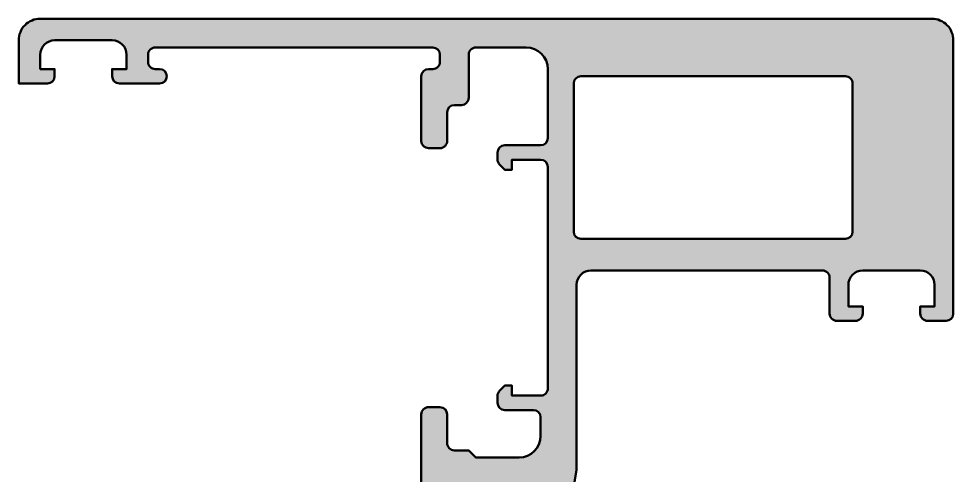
# Model space of a CAD drawing. Extents: x -38.8 to 26.2, y 0 to 77.5.
# Drawn here: x -38.8 to 26.2, y 45.8 to 77.5 of the extents above; entities that cross this region are included whole.
import ezdxf

# ---------------------------------------------------------------- set-up
doc = ezdxf.new("R2010")
doc.units = 0
doc.layers.add('0S-Alu contour', color=7, linetype='Continuous', lineweight=50)
doc.layers.add('0S-Alu hatch', color=252, linetype='Continuous', lineweight=25)

# ---------------------------------------------------------------- blocks, each defined once
blk = doc.blocks.new('333700__59A82125_F338_4EC4_AFDB_B4FC1C6DAB60_')
at = {"layer": '0S-Alu hatch'}
h = blk.add_hatch(color=256, dxfattribs=at)
edge = h.paths.add_edge_path()
edge.add_line((-38.79999999999989, 76), (-38.79999999999989, 73))
edge.add_line((-38.79999999999989, 73), (-36.79999999999989, 73))
edge.add_arc((-36.79999999999997, 73.50000000000009), 0.5000000000000853, 270.000000000009, 360)
edge.add_line((-36.29999999999988, 73.50000000000009), (-36.29999999999989, 74))
edge.add_line((-36.29999999999989, 74), (-37.29999999999989, 74))
edge.add_line((-37.29999999999989, 74), (-37.29999999999989, 74.99999999999994))
edge.add_ellipse((-36.29999999999987, 74.99999999999997), major_axis=(-1.000000000000028, 0), ratio=1, start_angle=270.00000000000165, end_angle=360, ccw=False)
edge.add_line((-36.29999999999989, 76), (-32.29999999999989, 76))
edge.add_ellipse((-32.29999999999989, 75), major_axis=(-1, 0), ratio=1, start_angle=180, end_angle=270, ccw=False)
edge.add_line((-31.29999999999989, 75), (-31.29999999999989, 74))
edge.add_line((-31.29999999999989, 74), (-32.29999999999989, 74))
edge.add_line((-32.29999999999989, 74), (-32.29999999999989, 73.5))
edge.add_arc((-31.79999999999988, 73.50000000000001), 0.5000000000000142, 180, 269.9999999999984)
edge.add_line((-31.79999999999989, 73), (-28.99999999999994, 73))
edge.add_arc((-28.99999999999988, 73.5), 0.5, 269.9999999999935, 449.9999999999935)
edge.add_line((-28.99999999999982, 74), (-29.29999999999989, 74))
edge.add_ellipse((-29.2999999999999, 74.5), major_axis=(-0.5, 0), ratio=1, start_angle=0, end_angle=90.0000000000008, ccw=False)
edge.add_line((-29.7999999999999, 74.5), (-29.79999999999989, 74.99999999999994))
edge.add_ellipse((-29.30000000000024, 74.9999999999999), major_axis=(-0.4999999999996448, 0), ratio=1, start_angle=269.9999999999984, end_angle=360, ccw=False)
edge.add_line((-29.30000000000023, 75.49999999999955), (-9.999999999999709, 75.5))
edge.add_ellipse((-9.999999999999936, 74.99999999999977), major_axis=(-0.5000000000002274, 0), ratio=1, start_angle=180, end_angle=269.99999999997397, ccw=False)
edge.add_line((-9.499999999999709, 74.99999999999977), (-9.499999999999709, 74.49999999999972))
edge.add_ellipse((-9.999999999999652, 74.49999999999989), major_axis=(-0.4999999999999432, 0), ratio=1, start_angle=89.99999999999352, end_angle=180, ccw=False)
edge.add_line((-9.999999999999709, 73.99999999999994), (-10.29999999999955, 73.99999999999994))
edge.add_arc((-10.29999999999948, 73.50000000000011), 0.4999999999998295, 90.00000000000733, 180)
edge.add_line((-10.79999999999931, 73.50000000000011), (-10.79999999999989, 68.99999999999989))
edge.add_arc((-10.30000000000006, 68.99999999999983), 0.4999999999998295, 180, 269.9999999999935)
edge.add_line((-10.30000000000012, 68.5), (-9.499999999999822, 68.5))
edge.add_arc((-9.49999999999951, 68.9999999999998), 0.4999999999998011, 269.9999999999642, 360)
edge.add_line((-8.999999999999709, 68.9999999999998), (-8.999999999999709, 71.00000000000011))
edge.add_ellipse((-8.499999999999908, 71.00000000000014), major_axis=(-0.4999999999998011, 0), ratio=1, start_angle=270.00000000000324, end_angle=360, ccw=False)
edge.add_line((-8.499999999999936, 71.49999999999994), (-7.999999999999594, 71.5))
edge.add_arc((-7.999999999999637, 72.00000000000016), 0.5000000000001564, 270.0000000000049, 360)
edge.add_line((-7.499999999999481, 72.00000000000016), (-7.499999999999936, 75.00000000000006))
edge.add_ellipse((-6.999999999999893, 74.99999999999996), major_axis=(-0.5000000000000427, 0), ratio=1, start_angle=269.99999999999187, end_angle=360, ccw=False)
edge.add_line((-6.999999999999822, 75.5), (-3.499999999999822, 75.5))
edge.add_ellipse((-3.49999999999985, 73.99999999999997), major_axis=(-1.500000000000028, 0), ratio=1, start_angle=180, end_angle=269.9999999999989, ccw=False)
edge.add_line((-1.999999999999822, 73.99999999999997), (-1.999999999999708, 69.19999999999993))
edge.add_ellipse((-2.499999999999843, 69.19999999999996), major_axis=(-0.500000000000135, 0), ratio=1, start_angle=90.00000000000239, end_angle=180, ccw=False)
edge.add_line((-2.499999999999822, 68.69999999999982), (-5.00000000000039, 68.6999999999997))
edge.add_arc((-5.000000000000213, 68.19999999999976), 0.4999999999999432, 90.00000000002036, 180)
edge.add_line((-5.500000000000156, 68.19999999999976), (-5.500000000000163, 67.72233087468474))
edge.add_arc((-4.999999999997385, 67.72233087468517), 0.5000000000027783, 180, 225.0000000000436)
edge.add_line((-5.353553390592355, 67.36877748408966), (-4.999999999999708, 66.99999999999955))
edge.add_line((-4.999999999999708, 66.99999999999955), (-4.500000000000163, 66.99999999999949))
edge.add_line((-4.500000000000163, 66.99999999999949), (-4.500000000000163, 67.69999999999959))
edge.add_line((-4.500000000000163, 67.69999999999959), (-2.499999999999481, 67.69999999999959))
edge.add_ellipse((-2.499999999999509, 67.19999999999956), major_axis=(-0.5000000000000285, 0), ratio=1, start_angle=180, end_angle=269.99999999999676, ccw=False)
edge.add_line((-1.999999999999481, 67.19999999999956), (-1.999999999999708, 51.79999999999973))
edge.add_ellipse((-2.499999999999673, 51.79999999999969), major_axis=(-0.4999999999999645, 0), ratio=1, start_angle=89.99999999999591, end_angle=180, ccw=False)
edge.add_line((-2.499999999999708, 51.29999999999973), (-4.500000000000277, 51.29999999999973))
edge.add_line((-4.500000000000277, 51.29999999999973), (-4.500000000000163, 51.99999999999988))
edge.add_line((-4.500000000000163, 51.99999999999988), (-4.999999999999708, 51.99999999999971))
edge.add_line((-4.999999999999708, 51.99999999999971), (-5.35355339059236, 51.63122251590909))
edge.add_arc((-4.999999999998721, 51.27766912531413), 0.500000000001446, 134.9999999998934, 180)
edge.add_line((-5.500000000000166, 51.27766912531413), (-5.500000000000163, 50.79999999999973))
edge.add_arc((-5.000000000000021, 50.79999999999987), 0.5000000000001421, 180, 269.9999999999838)
edge.add_line((-5.000000000000163, 50.29999999999972), (-2.999999999999708, 50.29999999999967))
edge.add_ellipse((-2.999999999999793, 49.79999999999958), major_axis=(-0.5000000000000853, 0), ratio=1, start_angle=180, end_angle=269.9999999999902, ccw=False)
edge.add_line((-2.499999999999708, 49.79999999999958), (-2.499999999999936, 48.50000000000012))
edge.add_ellipse((-3.999999999999879, 48.50000000000005), major_axis=(-1.499999999999943, 0), ratio=1, start_angle=90.00000000000648, end_angle=180, ccw=False)
edge.add_line((-3.999999999999708, 47.00000000000011), (-6.999999999999708, 47))
edge.add_line((-6.999999999999708, 47), (-7.499999999999708, 47.5))
edge.add_line((-7.499999999999708, 47.5), (-8.499999999999481, 47.5))
edge.add_ellipse((-8.49999999999956, 48.00000000000014), major_axis=(-0.5000000000001493, 0), ratio=1, start_angle=0, end_angle=90.00000000000898, ccw=False)
edge.add_line((-8.999999999999709, 48.00000000000014), (-8.999999999999709, 49.99999999999949))
edge.add_arc((-9.499999999999886, 49.99999999999982), 0.5000000000001777, 0, 89.99999999997966)
edge.add_line((-9.499999999999709, 50.5), (-10.29999999999943, 50.49999999999994))
edge.add_arc((-10.29999999999985, 49.9999999999999), 0.5000000000000427, 89.99999999995278, 180)
edge.add_line((-10.79999999999989, 49.9999999999999), (-10.8, 45.00000000000011))
edge.add_ellipse((-10.87883644654314, 44.73247940800618), major_axis=(-0.2788950563282385, 0), ratio=1, start_angle=178.8354106260059, end_angle=253.580123580536, ccw=False)
edge.add_line((-10.59999899999928, 44.72681100000829), (-10.59999899999905, 44.27252048938163))
edge.add_ellipse((-10.87886709564217, 44.2668598299045), major_axis=(-0.2789255417371022, 0), ratio=1, start_angle=106.4245945553146, end_angle=181.162870072901, ccw=False)
edge.add_line((-10.7999999999992, 43.99931648938156), (-10.79999999999955, 42.09999999999951))
edge.add_arc((-10.49999999999936, 42.09999999999934), 0.3000000000001819, 180, 270.0000000000216)
edge.add_line((-10.49999999999925, 41.79999999999916), (-9.500000000000277, 41.79999999999893))
edge.add_arc((-9.49999999999985, 42.09999999999948), 0.3000000000005514, 269.9999999999186, 360)
edge.add_line((-9.1999999999993, 42.09999999999948), (-9.199999999999754, 44.79999979626336))
edge.add_ellipse((-9.000000000001727, 44.79999979626334), major_axis=(-0.1999999999980275, 0), ratio=1, start_angle=269.9999993432893, end_angle=360, ccw=False)
edge.add_line((-8.999999997709374, 44.99999979626136), (-6.799979809750134, 44.99999977104937))
edge.add_ellipse((-6.799979809744804, 44.50000013670687), major_axis=(-0.4999996343425011, 0), ratio=1, start_angle=180.0000273207567, end_angle=270.00000000061067, ccw=False)
edge.add_line((-6.29998017540236, 44.50000037512527), (-6.29998017540236, 40.59996209954147))
edge.add_line((-6.29998017540236, 40.59996209954147), (-8.101580952457361, 39.55980740593651))
edge.add_arc((-7.951580952457433, 39.29999978480115), 0.2999999999999872, 119.9999999999854, 269.9999999999878)
edge.add_line((-7.951580952457497, 38.99999978480116), (-3.04837939834686, 38.99999978480116))
edge.add_arc((-3.048379398347151, 39.29999978480115), 0.2999999999999829, 270.0000000000556, 420.0000000000639)
edge.add_line((-2.898379398347452, 39.55980740593663), (-4.699980175402224, 40.59996209954147))
edge.add_line((-4.699980175402224, 40.59996209954147), (-4.699980175402451, 44.49999989828831))
edge.add_ellipse((-4.199980541059851, 44.50000013670683), major_axis=(-0.4999996343426574, 0), ratio=1, start_angle=-90.00000000057969, end_angle=2.7320756714743766e-05, ccw=False)
edge.add_line((-4.199980541054792, 44.99999977104948), (-2.000000002291635, 44.99999979626068))
edge.add_ellipse((-1.999999999999722, 44.79999979626062), major_axis=(-0.2000000000000597, 0), ratio=1, start_angle=180, end_angle=270.0000006565846, ccw=False)
edge.add_line((-1.799999999999663, 44.79999979626062), (-1.799999999999663, 42.09999978365675))
edge.add_arc((-1.499999999999168, 42.09999978365735), 0.3000000000004945, 180, 270.0000000000705)
edge.add_line((-1.499999999998799, 41.79999978365685), (-0.4999999999994813, 41.79999978365685))
edge.add_arc((-0.4999999999996945, 42.09999978365679), 0.2999999999999403, 270.0000000000407, 360)
edge.add_line((-0.1999999999997541, 42.09999978365679), (-0.1999999999996405, 43.99931627303942))
edge.add_ellipse((-0.1211329043566067, 44.26685961356255), major_axis=(-0.2789255417372833, 0), ratio=1, start_angle=-1.1628700728887225, end_angle=73.57540544468208, ccw=False)
edge.add_line((-0.4000009999999083, 44.27252027303961), (-0.4000009999999108, 44.72681078366611))
edge.add_ellipse((-0.1211636337878517, 44.73247919003076), major_axis=(-0.278894975979835, 0), ratio=1, start_angle=-73.58012358057039, end_angle=1.164589373953902, ccw=False)
edge.add_line((-0.2000000576184059, 44.99999970495326), (6.39e-14, 46.13425639564837))
edge.add_line((6.39e-14, 46.13425639564837), (6.39e-14, 58.99999999999931))
edge.add_ellipse((1.000000000000333, 58.99999999999933), major_axis=(-1.00000000000027, 0), ratio=1, start_angle=270.00000000000244, end_angle=360, ccw=False)
edge.add_line((1.000000000000291, 59.9999999999996), (17.09999999999986, 59.99999999999954))
edge.add_ellipse((17.10026014177669, 59.50026014177603), major_axis=(-0.4997399259324809, 0), ratio=1, start_angle=179.9701744331647, end_angle=270.0298255668338, ccw=False)
edge.add_line((17.6000000000002, 59.49999999999919), (17.6000000000002, 56.99999999999938))
edge.add_arc((18.09973985822334, 56.99973985822274), 0.4997399259321042, 179.9701744331891, 270.0298255668378)
edge.add_line((18.1000000000002, 56.4999999999996), (19.39999923706052, 56.49999999999955))
edge.add_arc((19.40001976472822, 56.99997947233207), 0.499979472753929, 269.997647605978, 360.0023523939924)
edge.add_line((19.89999923706075, 56.99999999999952), (19.89999923706063, 57.49999999999954))
edge.add_line((19.89999923706063, 57.49999999999954), (18.89999923706052, 57.49999999999954))
edge.add_line((18.89999923706052, 57.49999999999954), (18.89999923706052, 58.9999999999996))
edge.add_ellipse((19.89999923706047, 58.99999999999964), major_axis=(-0.9999999999999573, 0), ratio=1, start_angle=269.99999999999756, end_angle=360, ccw=False)
edge.add_line((19.89999923706052, 59.9999999999996), (23.89999923706064, 59.99999999999954))
edge.add_ellipse((23.89993023723738, 58.9999310001764), major_axis=(-1.000069002203465, 0), ratio=1, start_angle=180.003953125862, end_angle=269.9960468741116, ccw=False)
edge.add_line((24.89999923706052, 58.9999999999992), (24.89999923706052, 57.49999999999932))
edge.add_line((24.89999923706052, 57.49999999999932), (23.89999923706064, 57.49999999999954))
edge.add_line((23.89999923706064, 57.49999999999954), (23.89999923706064, 56.9999999999996))
edge.add_arc((24.39997364434204, 56.999974407281), 0.4999744079364205, 179.9970671402619, 270.0029328596412)
edge.add_line((24.39999923706063, 56.4999999999996), (25.70000228881811, 56.49999999999955))
edge.add_arc((25.6999966178682, 57.00000338213157), 0.5000033821641809, 270.0006498385949, 359.9993501610261)
edge.add_line((26.20000000000022, 56.99999771117836), (26.2, 76))
edge.add_arc((24.70002811001469, 76.00002810999867), 1.499971890248706, 359.9989262571821, 450.0010405805716)
edge.add_line((24.70000086818954, 77.49999999999999), (-37.29999999999967, 77.5))
edge.add_arc((-37.29999999999977, 75.99999999999987), 1.500000000000127, 89.99999999999594, 180)
edge = h.paths.add_edge_path()
edge.add_ellipse((0.3000000000004164, 73), major_axis=(-0.4999999999999432, 0), ratio=1, start_angle=270.0000000000065, end_angle=360, ccw=False)
edge.add_line((0.3000000000003595, 73.49999999999994), (18.70000000000011, 73.5))
edge.add_ellipse((18.70002560021481, 73.0000256002152), major_axis=(-0.4999744004402089, 0), ratio=1, start_angle=179.997067647325, end_angle=270.0029337187196, ccw=False)
edge.add_line((19.20000000000023, 73.00000001192029), (19.20000000000033, 62.69999999999908))
edge.add_ellipse((18.69997839413961, 62.70002160586031), major_axis=(-0.5000216063275167, 0), ratio=1, start_angle=90.00247574224272, end_angle=179.9975242576596, ccw=False)
edge.add_line((18.69999999999999, 62.19999999999959), (0.2999999999999048, 62.19999999999959))
edge.add_ellipse((0.2999999999999332, 62.6999999999995), major_axis=(-0.4999999999999148, 0), ratio=1, start_angle=0, end_angle=89.9999999999967, ccw=False)
edge.add_line((-0.1999999999999815, 62.69999999999953), (-0.1999999999995268, 73))
at = {"layer": '0S-Alu contour', "color": 7}
for points in [[(24.70000086818954, 77.49999999999999), (-37.29999999999967, 77.5)], [(-38.79999999999989, 76), (-38.79999999999989, 73), (-36.79999999999989, 73)], [(-36.29999999999989, 76), (-32.29999999999989, 76)], [(-29.30000000000023, 75.49999999999955), (-9.999999999999709, 75.5)], [(-6.999999999999822, 75.5), (-3.499999999999822, 75.5)], [(26.20000000000022, 56.99999771117836), (26.2, 76)], [(-36.29999999999988, 73.50000000000009), (-36.29999999999989, 74), (-37.29999999999989, 74), (-37.29999999999989, 74.99999999999994)], [(-31.29999999999989, 75), (-31.29999999999989, 74), (-32.29999999999989, 74), (-32.29999999999989, 73.5)], [(-29.7999999999999, 74.5), (-29.79999999999989, 74.99999999999994)], [(-9.499999999999709, 74.99999999999977), (-9.499999999999709, 74.49999999999972)], [(-7.499999999999481, 72.00000000000016), (-7.499999999999936, 75.00000000000006)], [(-28.99999999999982, 74), (-29.29999999999989, 74)], [(-10.79999999999931, 73.50000000000011), (-10.79999999999989, 68.99999999999989)], [(-9.999999999999709, 73.99999999999994), (-10.29999999999955, 73.99999999999994)], [(-1.999999999999822, 73.99999999999997), (-1.999999999999708, 69.19999999999993)], [(0.3000000000003595, 73.49999999999994), (18.70000000000011, 73.5)], [(-31.79999999999989, 73), (-28.99999999999994, 73)], [(-0.1999999999999815, 62.69999999999953), (-0.1999999999995268, 73)], [(19.20000000000023, 73.00000001192029), (19.20000000000033, 62.69999999999908)], [(-8.999999999999709, 68.9999999999998), (-8.999999999999709, 71.00000000000011)], [(-8.499999999999936, 71.49999999999994), (-7.999999999999594, 71.5)], [(-10.30000000000012, 68.5), (-9.499999999999822, 68.5)], [(-2.499999999999822, 68.69999999999982), (-5.00000000000039, 68.6999999999997)], [(-5.500000000000156, 68.19999999999976), (-5.500000000000163, 67.72233087468474)], [(-5.353553390592355, 67.36877748408966), (-4.999999999999708, 66.99999999999955), (-4.500000000000163, 66.99999999999949), (-4.500000000000163, 67.69999999999959), (-2.499999999999481, 67.69999999999959)], [(-1.999999999999481, 67.19999999999956), (-1.999999999999708, 51.79999999999973)], [(18.69999999999999, 62.19999999999959), (0.2999999999999048, 62.19999999999959)], [(1.000000000000291, 59.9999999999996), (17.09999999999986, 59.99999999999954)], [(19.89999923706052, 59.9999999999996), (23.89999923706064, 59.99999999999954)], [(17.6000000000002, 59.49999999999919), (17.6000000000002, 56.99999999999938)], [(-0.2000000576184059, 44.99999970495326), (6.39e-14, 46.13425639564837), (6.39e-14, 58.99999999999931)], [(19.89999923706075, 56.99999999999952), (19.89999923706063, 57.49999999999954), (18.89999923706052, 57.49999999999954), (18.89999923706052, 58.9999999999996)], [(24.89999923706052, 58.9999999999992), (24.89999923706052, 57.49999999999932), (23.89999923706064, 57.49999999999954), (23.89999923706064, 56.9999999999996)], [(18.1000000000002, 56.4999999999996), (19.39999923706052, 56.49999999999955)], [(24.39999923706063, 56.4999999999996), (25.70000228881811, 56.49999999999955)], [(-2.499999999999708, 51.29999999999973), (-4.500000000000277, 51.29999999999973), (-4.500000000000163, 51.99999999999988), (-4.999999999999708, 51.99999999999971), (-5.35355339059236, 51.63122251590909)], [(-5.500000000000166, 51.27766912531413), (-5.500000000000163, 50.79999999999973)], [(-9.499999999999709, 50.5), (-10.29999999999943, 50.49999999999994)], [(-5.000000000000163, 50.29999999999972), (-2.999999999999708, 50.29999999999967)], [(-10.79999999999989, 49.9999999999999), (-10.8, 45.00000000000011)], [(-8.999999999999709, 48.00000000000014), (-8.999999999999709, 49.99999999999949)], [(-2.499999999999708, 49.79999999999958), (-2.499999999999936, 48.50000000000012)], [(-3.999999999999708, 47.00000000000011), (-6.999999999999708, 47), (-7.499999999999708, 47.5), (-8.499999999999481, 47.5)], [(-8.999999997709374, 44.99999979626136), (-6.799979809750134, 44.99999977104937)], [(-4.199980541054792, 44.99999977104948), (-2.000000002291635, 44.99999979626068)], [(-10.59999899999928, 44.72681100000829), (-10.59999899999905, 44.27252048938163)], [(-9.1999999999993, 42.09999999999948), (-9.199999999999754, 44.79999979626336)], [(-6.29998017540236, 44.50000037512527), (-6.29998017540236, 40.59996209954147), (-8.101580952457361, 39.55980740593651)], [(-2.898379398347452, 39.55980740593663), (-4.699980175402224, 40.59996209954147), (-4.699980175402451, 44.49999989828831)], [(-1.799999999999663, 44.79999979626062), (-1.799999999999663, 42.09999978365675)], [(-0.4000009999999083, 44.27252027303961), (-0.4000009999999108, 44.72681078366611)], [(-10.7999999999992, 43.99931648938156), (-10.79999999999955, 42.09999999999951)], [(-0.1999999999997541, 42.09999978365679), (-0.1999999999996405, 43.99931627303942)], [(-10.49999999999925, 41.79999999999916), (-9.500000000000277, 41.79999999999893)], [(-1.499999999998799, 41.79999978365685), (-0.4999999999994813, 41.79999978365685)], [(-7.951580952457497, 38.99999978480116), (-3.04837939834686, 38.99999978480116)]]:
    blk.add_lwpolyline(points, dxfattribs=at)
for centre, radius, start, end in [((-37.29999999999977, 75.99999999999987), 1.500000000000127, 89.99999999999594, 180), ((24.70002811001469, 76.00002810999867), 1.499971890248706, 359.9989262571821, 90.00104058057168), ((-36.79999999999997, 73.50000000000009), 0.5000000000000853, 270.000000000009, 0), ((-31.79999999999988, 73.50000000000001), 0.5000000000000142, 180, 269.9999999999984), ((-28.99999999999988, 73.5), 0.5, 269.9999999999935, 89.99999999999349), ((-10.29999999999948, 73.50000000000011), 0.4999999999998295, 90.00000000000733, 180), ((-7.999999999999637, 72.00000000000016), 0.5000000000001564, 270.0000000000049, 0), ((-10.30000000000006, 68.99999999999983), 0.4999999999998295, 180, 269.9999999999935), ((-9.49999999999951, 68.9999999999998), 0.4999999999998011, 269.9999999999642, 0), ((-5.000000000000213, 68.19999999999976), 0.4999999999999432, 90.00000000002036, 180), ((-4.999999999997385, 67.72233087468517), 0.5000000000027783, 180, 225.0000000000436), ((18.09973985822334, 56.99973985822274), 0.4997399259321042, 179.9701744331891, 270.0298255668378), ((19.40001976472822, 56.99997947233207), 0.499979472753929, 269.997647605978, 0.0023523939924092), ((24.39997364434204, 56.999974407281), 0.4999744079364205, 179.9970671402619, 270.0029328596412), ((25.6999966178682, 57.00000338213157), 0.5000033821641809, 270.0006498385949, 359.9993501610261), ((-4.999999999998721, 51.27766912531413), 0.500000000001446, 134.9999999998934, 180), ((-5.000000000000021, 50.79999999999987), 0.5000000000001421, 180, 269.9999999999838), ((-10.29999999999985, 49.9999999999999), 0.5000000000000427, 89.99999999995278, 180), ((-9.499999999999886, 49.99999999999982), 0.5000000000001777, 0, 89.99999999997966), ((-10.49999999999936, 42.09999999999934), 0.3000000000001819, 180, 270.0000000000216), ((-9.49999999999985, 42.09999999999948), 0.3000000000005514, 269.9999999999186, 0), ((-1.499999999999168, 42.09999978365735), 0.3000000000004945, 180, 270.0000000000705), ((-0.4999999999996945, 42.09999978365679), 0.2999999999999403, 270.0000000000407, 0), ((-7.951580952457433, 39.29999978480115), 0.2999999999999872, 119.9999999999854, 269.9999999999878), ((-3.048379398347151, 39.29999978480115), 0.2999999999999829, 270.0000000000556, 60.00000000006393)]:
    blk.add_arc(centre, radius, start, end, dxfattribs=at)
at = {"layer": '0S-Alu contour', "color": 7, "extrusion": (0, 0, -1)}
for centre, radius, start, end in [((36.29999999999987, 74.99999999999997), 1.000000000000028, 0, 89.99999999999837), ((32.29999999999989, 75), 1, 90, 180), ((29.30000000000024, 74.9999999999999), 0.4999999999996448, 0, 90.0000000000016), ((9.999999999999936, 74.99999999999977), 0.5000000000002274, 90.00000000002605, 180), ((6.999999999999893, 74.99999999999996), 0.5000000000000427, 0, 90.00000000000813), ((3.49999999999985, 73.99999999999997), 1.500000000000028, 90.0000000000011, 180), ((29.2999999999999, 74.5), 0.5, 269.9999999999992, 0), ((9.999999999999652, 74.49999999999989), 0.4999999999999432, 180, 270.0000000000065), ((-0.3000000000004164, 73), 0.4999999999999432, 0, 89.99999999999349), ((-18.70002560021481, 73.0000256002152), 0.4999744004402089, 89.99706628128041, 180.0029323526751), ((8.499999999999908, 71.00000000000014), 0.4999999999998011, 0, 89.99999999999675), ((2.499999999999843, 69.19999999999996), 0.500000000000135, 180, 269.9999999999976), ((2.499999999999509, 67.19999999999956), 0.5000000000000285, 90.00000000000325, 180), ((-0.2999999999999332, 62.6999999999995), 0.4999999999999148, 270.0000000000033, 0), ((-18.69997839413961, 62.70002160586031), 0.5000216063275167, 180.0024757423405, 269.9975242577573), ((-1.000000000000333, 58.99999999999933), 1.00000000000027, 0, 89.99999999999756), ((-17.10026014177669, 59.50026014177603), 0.4997399259324809, 89.97017443316624, 180.0298255668353), ((-19.89999923706047, 58.99999999999964), 0.9999999999999573, 0, 90.00000000000244), ((-23.89993023723738, 58.9999310001764), 1.000069002203465, 90.00395312588844, 179.996046874138), ((2.499999999999673, 51.79999999999969), 0.4999999999999645, 180, 270.0000000000041), ((2.999999999999793, 49.79999999999958), 0.5000000000000853, 90.00000000000978, 180), ((3.999999999999879, 48.50000000000005), 1.499999999999943, 180, 269.9999999999935), ((8.49999999999956, 48.00000000000014), 0.5000000000001493, 269.999999999991, 0), ((10.87883644654314, 44.73247940800618), 0.2788950563282385, 106.419876419464, 181.1645893739942), ((9.000000000001727, 44.79999979626334), 0.1999999999980275, 0, 90.00000065671072), ((6.799979809744804, 44.50000013670687), 0.4999996343425011, 89.99999999938935, 179.9999726792433), ((4.199980541059851, 44.50000013670683), 0.4999996343426574, 359.9999726792433, 90.0000000005797), ((1.999999999999722, 44.79999979626062), 0.2000000000000597, 89.99999934341545, 180), ((0.1211636337878517, 44.73247919003076), 0.278894975979835, 358.8354106260461, 73.58012358057047), ((10.87886709564217, 44.2668598299045), 0.2789255417371022, 178.837129927099, 253.5754054446854), ((0.1211329043566067, 44.26685961356255), 0.2789255417372833, 286.4245945553179, 1.162870072888732)]:
    blk.add_arc(centre, radius, start, end, dxfattribs=at)
blk = doc.blocks.new('366520__FD8ED14F_B952_44E0_95D8_02548560A157_')
at = {"layer": '0S-Alu contour', "color": 7}
blk.add_blockref('333700__59A82125_F338_4EC4_AFDB_B4FC1C6DAB60_', (0, 0), dxfattribs=at)

msp = doc.modelspace()

# ---------------------------------------------------------------- block references
at = {"layer": '0S-Alu contour', "color": 7}
msp.add_blockref('366520__FD8ED14F_B952_44E0_95D8_02548560A157_', (0, 0), dxfattribs=at)

doc.saveas('drawing.dxf')
